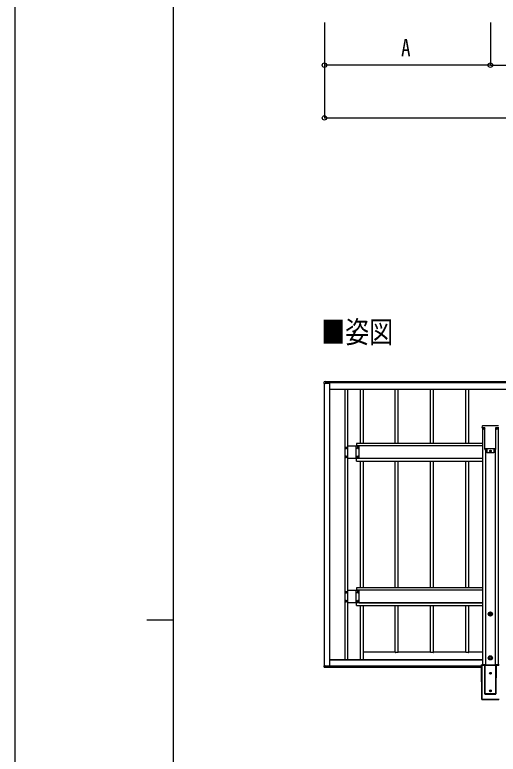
# Model space of a CAD drawing. Units: millimetres, scale not verified. Extents: x -12615 to 12615, y -8910 to 8910.
# Drawn here: x -12615 to -9871, y -389 to 3813 of the extents above; entities that cross this region are included whole.
import ezdxf
from ezdxf.enums import TextEntityAlignment as Align

# ---------------------------------------------------------------- set-up
doc = ezdxf.new("R2010")
doc.units = ezdxf.units.MM
doc.header["$LTSCALE"] = 50
for name, color, linetype in [('0-2_USER1', 3, 'Continuous'), ('0-4_YKK_A1', 4, 'Continuous'), ('0-5_YKK_D', 6, 'Continuous'), ('0-6_YKK_ZWAK', 7, 'Continuous')]:
    doc.layers.add(name, color=color, linetype=linetype)
doc.styles.add('ＭＳ ゴシック', font='')
doc.styles.get('ＭＳ ゴシック').set_extended_font_data('MS Gothic')

msp = doc.modelspace()

# ---------------------------------------------------------------- linework, layer by layer
at = {"layer": '0-4_YKK_A1'}
for p, q in [((-10858.69, 1725.4), (-10858.69, 1727.55)), ((-10858.69, 1718.36), (-10858.69, 1725.4)), ((-10850.69, 1728.53), (-10858.22, 1728.04)), ((-10850.69, 1728.53), (-10858.22, 1728.04)), ((-10858.22, 1728.04), (-10858.22, 1728.04)), ((-10850.69, 1728.53), (-10850.69, 1726.33)), ((-5458.19, 1726.95), (-10850.69, 1726.95)), ((-5458.19, 1726.95), (-10850.69, 1726.95)), ((-10850.69, 1726.33), (-10850.69, 1725.81)), ((-10858.22, 1718.34), (-10852.51, 1718.32)), ((-10857.19, 113.4), (-10857.19, 1718.34)), ((-10852.51, 1718.32), (-10852.51, 1719.52)), ((-10852.19, 1719.67), (-10852.19, 1719.53)), ((-10852.19, 1719.53), (-10852.19, 1718.34)), ((-10827.69, 1719.39), (-10852.19, 1719.39)), ((-10851.91, 1720.12), (-10850.69, 1720.11)), ((-10851.89, 1719.83), (-10850.69, 1719.83)), ((-5458.19, 1721.95), (-10850.69, 1721.95)), ((-10827.19, 112.45), (-10827.19, 1719.42)), ((-10827.19, 1685.03), (-5477.19, 1685.03)), ((-10742.19, 1685.03), (-10742.19, 147.02)), ((-10726.19, 1685.03), (-10726.19, 147.02)), ((-10655.19, 1685.03), (-10655.19, 1376.53)), ((-10638.19, 1685.03), (-10638.19, 1376.53)), ((-10455.19, 1376.53), (-10455.19, 1685.03)), ((-10438.19, 1376.53), (-10438.19, 1685.03)), ((-10255.19, 1376.53), (-10255.19, 1685.03)), ((-10238.19, 1376.53), (-10238.19, 1685.03)), ((-10055.19, 1376.53), (-10055.19, 1685.03)), ((-10038.19, 1376.53), (-10038.19, 1685.03)), ((-9947.02, 1476.82), (-9960.6, 1476.82)), ((-9945.53, 1476.82), (-9947.02, 1476.82)), ((-9945.15, 1476.82), (-9945.53, 1476.82)), ((-9885.23, 1476.82), (-9945.15, 1476.82)), ((-9884.85, 1476.82), (-9885.23, 1476.82)), ((-9883.36, 1476.82), (-9884.85, 1476.82)), ((-9869.78, 1476.82), (-9883.36, 1476.82)), ((-9962.56, 1467.32), (-9947.55, 1467.32)), ((-9960.19, 1466.92), (-9960.19, 119.82)), ((-9958.99, 1466.92), (-9958.99, 119.82)), ((-9956.69, 1467.32), (-9956.69, 1463.32)), ((-9947.69, 1467.32), (-9947.69, 1463.32)), ((-9947.55, 1467.32), (-9946.55, 1467.32)), ((-9946.45, 1467.32), (-9946.55, 1467.32)), ((-9946.44, 1343.96), (-9946.44, 1467.17)), ((-9883.94, 1343.96), (-9883.94, 1467.17)), ((-9883.93, 1467.32), (-9883.83, 1467.32)), ((-9883.83, 1467.32), (-9882.83, 1467.32)), ((-9882.83, 1467.32), (-9867.82, 1467.32)), ((-9882.69, 1467.32), (-9882.69, 1463.32)), ((-9873.69, 1467.32), (-9873.69, 1463.32)), ((-9871.39, 1467.32), (-9871.39, 119.81)), ((-10732.71, 1352.97), (-10732.71, 1353.93)), ((-10660.19, 1362.03), (-10726.19, 1362.03)), ((-10677.69, 1291.03), (-10677.69, 1362.03)), ((-9960.19, 1376.53), (-10675.19, 1376.53)), ((-10675.19, 1376.53), (-10675.19, 1362.03)), ((-9960.19, 1363.53), (-10675.19, 1363.53)), ((-10666.71, 1352.97), (-10666.71, 1353.93)), ((-10660.19, 1291.03), (-10660.19, 1362.03)), ((-9943.23, 1349.15), (-9943.54, 1343.82)), ((-9942.69, 1349.15), (-9942.69, 118.17)), ((-9935.69, 1349.15), (-9935.69, 1323.32)), ((-9894.69, 1349.15), (-9894.69, 1323.32)), ((-9887.69, 1349.15), (-9887.69, 118.17)), ((-10732.71, 1302.97), (-10732.71, 1303.93)), ((-10666.71, 1302.97), (-10666.71, 1303.93)), ((-9946.08, 1343.82), (-9946.43, 1343.82)), ((-9946.08, 1343.82), (-9945.58, 1343.82)), ((-9945.58, 1343.82), (-9943.54, 1343.82)), ((-9894.69, 1323.32), (-9935.69, 1323.32)), ((-9914.71, 1332.88), (-9914.71, 1331.92)), ((-9886.84, 1343.82), (-9884.8, 1343.82)), ((-9884.8, 1343.82), (-9884.3, 1343.82)), ((-9884.3, 1343.82), (-9883.95, 1343.82)), ((-10660.19, 1291.03), (-10726.19, 1291.03)), ((-10675.19, 1276.53), (-10675.19, 1291.03)), ((-10675.19, 1276.61), (-9960.19, 1276.61)), ((-9960.19, 1291.77), (-10660.19, 1291.77)), ((-10655.19, 1276.61), (-10655.19, 556.45)), ((-10638.19, 1276.61), (-10638.19, 556.45)), ((-10455.19, 556.45), (-10455.19, 1276.61)), ((-10438.19, 556.45), (-10438.19, 1276.61)), ((-10255.19, 556.45), (-10255.19, 1276.61)), ((-10238.19, 556.45), (-10238.19, 1276.61)), ((-10055.19, 556.45), (-10055.19, 1276.61)), ((-10038.19, 556.45), (-10038.19, 1276.61)), ((-9960.19, 556.45), (-10675.19, 556.45)), ((-10675.19, 556.45), (-10675.19, 541.95)), ((-10732.71, 532.89), (-10732.71, 533.85)), ((-10660.19, 541.95), (-10726.19, 541.95)), ((-10677.69, 470.95), (-10677.69, 541.95)), ((-9960.19, 543.46), (-10675.19, 543.46)), ((-10666.71, 532.89), (-10666.71, 533.85)), ((-10660.19, 470.95), (-10660.19, 541.95)), ((-10732.71, 482.89), (-10732.71, 483.85)), ((-10660.19, 470.95), (-10726.19, 470.95)), ((-10675.19, 456.45), (-10675.19, 470.95)), ((-10666.71, 482.89), (-10666.71, 483.85)), ((-10660.19, 471.73), (-9960.19, 471.73)), ((-9960.19, 471.7), (-10660.19, 471.7)), ((-10675.19, 456.53), (-9960.19, 456.53)), ((-10655.19, 456.53), (-10655.19, 147.02)), ((-10638.19, 456.53), (-10638.19, 147.02)), ((-10455.19, 191.68), (-10455.19, 456.53)), ((-10438.19, 190.03), (-10438.19, 456.53)), ((-10255.19, 190.03), (-10255.19, 456.53)), ((-10238.19, 190.03), (-10238.19, 456.53)), ((-10055.19, 190.03), (-10055.19, 456.53)), ((-10038.19, 190.03), (-10038.19, 456.53)), ((-10455.49, 191.68), (-10638.19, 191.68)), ((-10439.19, 189.98), (-10454.19, 189.98)), ((-10255.49, 191.68), (-10438.19, 191.68)), ((-10239.19, 189.98), (-10254.19, 189.98)), ((-10055.49, 191.68), (-10238.19, 191.68)), ((-10039.19, 189.98), (-10054.19, 189.98)), ((-9960.19, 191.68), (-10038.19, 191.68)), ((-9960.19, 147.02), (-10827.19, 147.02)), ((-9961.19, 147.02), (-10827.19, 147.02)), ((-9961.19, 146.97), (-10827.19, 146.97)), ((-9961.19, 146.45), (-10827.19, 146.45)), ((-9960.19, 148.26), (-10638.19, 148.26)), ((-9960.19, 148.16), (-10638.19, 148.16)), ((-10858.69, 115.57), (-10858.69, 113.38)), ((-10858.23, 105.88), (-10858.69, 113.38)), ((-10857.19, 115.6), (-10858.19, 115.6)), ((-10858.19, 113.35), (-10852.49, 113.35)), ((-10857.73, 105.41), (-10850.69, 105.41)), ((-10857.69, 115.55), (-10857.19, 115.55)), ((-10857.69, 113.4), (-10857.69, 115.55)), ((-10857.69, 114.04), (-10857.19, 114.04)), ((-10852.19, 113.4), (-10857.69, 113.4)), ((-10852.49, 112.14), (-10852.49, 113.35)), ((-10852.19, 113.4), (-10852.19, 113.36)), ((-10852.19, 113.36), (-10852.19, 112.17)), ((-10827.69, 112.43), (-10852.19, 112.43)), ((-10851.89, 111.91), (-10851.89, 111.87)), ((-10850.69, 111.54), (-10851.89, 111.54)), ((-10851.69, 112.29), (-10851.69, 112.43)), ((-9965.05, 112.29), (-10851.69, 112.29)), ((-9965.05, 111.98), (-10851.69, 111.98)), ((-9965.05, 111.95), (-10851.69, 111.95)), ((-10850.69, 111.87), (-10850.69, 111.54)), ((-9965.05, 111.63), (-10850.69, 111.63)), ((-10850.69, 105.85), (-10850.69, 111.54)), ((-9965.04, 107.44), (-10850.69, 107.44)), ((-10850.69, 106.96), (-9965.04, 106.96)), ((-10850.69, 105.85), (-10850.69, 105.41)), ((-9964.44, -78.6), (-9965.08, 119.82)), ((-9965.08, 119.82), (-9943.82, 119.82)), ((-9964.44, -78.59), (-9965.08, 119.82)), ((-9965.08, 119.81), (-9964.63, 118.98)), ((-9965.08, 119.81), (-9943.82, 119.81)), ((-9964.63, 118.98), (-9963.99, -78.53)), ((-9963.62, 117.98), (-9964.62, 118.97)), ((-9946.31, 118.97), (-9964.62, 118.97)), ((-9963, -77.53), (-9963.62, 117.98)), ((-9963.62, 117.98), (-9947.24, 117.98)), ((-9947.25, 117.87), (-9946.78, -28.66)), ((-9947.25, 117.87), (-9946.78, 117)), ((-9946.78, 117), (-9946.78, -28.66)), ((-9945.78, 117.99), (-9946.31, 118.97)), ((-9945.78, 117.99), (-9945.78, 116.95)), ((-9884.6, 117.99), (-9945.78, 117.99)), ((-9945.78, 116.95), (-9884.6, 116.95)), ((-9945.78, -45.29), (-9945.78, 116.95)), ((-9943.82, 119.81), (-9943.57, 118.17)), ((-9943.57, 118.17), (-9886.69, 118.17)), ((-9886.69, 118.17), (-9886.44, 119.81)), ((-9886.44, 119.82), (-9865.3, 119.82)), ((-9886.44, 119.81), (-9865.3, 119.81)), ((-9884.07, 118.97), (-9884.6, 117.99)), ((-9884.6, 117.99), (-9884.6, 116.95)), ((-9884.6, 116.95), (-9884.6, -45.29)), ((-9865.76, 118.97), (-9884.07, 118.97)), ((-9883.13, 117.87), (-9883.6, -28.66)), ((-9883.6, 117), (-9883.13, 117.87)), ((-9883.6, -28.66), (-9883.6, 117)), ((-9883.14, 117.98), (-9866.76, 117.98)), ((-9914.71, 69.64), (-9914.71, 68.68)), ((-9914.71, -30.36), (-9914.71, -31.32)), ((-9964.44, -78.59), (-9964, -78.53)), ((-9865.94, -78.6), (-9964.44, -78.6)), ((-9964, -78.53), (-9866.39, -78.53)), ((-9963, -77.53), (-9963.99, -78.53)), ((-9867.38, -77.53), (-9963, -77.53)), ((-9884.6, -45.29), (-9945.78, -45.29)), ((-9945.78, -47.91), (-9884.6, -47.91))]:
    msp.add_line(p, q, dxfattribs=at)
for points in [[(-10850.69, 1725.81), (-10850.69, 1720.11), (-10850.69, 1719.83)], [(-10851.89, 1719.45), (-10827.19, 1719.45), (-10827.19, 1719.42)], [(-10851.69, 1719.83), (-10851.69, 1719.65), (-10851.69, 1719.45)], [(-9962.6, 1474.94), (-9963.06, 1467.32), (-9962.56, 1467.32)], [(-10734.63, 1352.01), (-10735.59, 1352.01), (-10735.59, 1351.05), (-10734.63, 1351.05)], [(-10732.71, 1353.93), (-10733.67, 1353.93), (-10733.67, 1352.97)], [(-10733.67, 1350.09), (-10733.67, 1349.13), (-10732.71, 1349.13), (-10732.71, 1350.09)], [(-10731.75, 1351.05), (-10730.79, 1351.05), (-10730.79, 1352.01), (-10731.75, 1352.01)], [(-10668.63, 1352.01), (-10669.59, 1352.01), (-10669.59, 1351.05), (-10668.63, 1351.05)], [(-10666.71, 1353.93), (-10667.67, 1353.93), (-10667.67, 1352.97)], [(-10667.67, 1350.09), (-10667.67, 1349.13), (-10666.71, 1349.13), (-10666.71, 1350.09)], [(-10665.75, 1351.05), (-10664.79, 1351.05), (-10664.79, 1352.01), (-10665.75, 1352.01)], [(-9943.23, 1349.15), (-9887.15, 1349.15), (-9886.84, 1343.82)], [(-10732.71, 1303.93), (-10733.67, 1303.93), (-10733.67, 1302.97)], [(-10666.71, 1303.93), (-10667.67, 1303.93), (-10667.67, 1302.97)], [(-9916.63, 1333.84), (-9917.59, 1333.84), (-9917.59, 1334.8), (-9916.63, 1334.8)], [(-9915.67, 1335.76), (-9915.67, 1336.72), (-9914.71, 1336.72), (-9914.71, 1335.76)], [(-9914.71, 1331.92), (-9915.67, 1331.92), (-9915.67, 1332.88)], [(-9913.75, 1334.8), (-9912.79, 1334.8), (-9912.79, 1333.84), (-9913.75, 1333.84)], [(-10734.63, 1302.01), (-10735.59, 1302.01), (-10735.59, 1301.05), (-10734.63, 1301.05)], [(-10733.67, 1300.09), (-10733.67, 1299.13), (-10732.71, 1299.13), (-10732.71, 1300.09)], [(-10731.75, 1301.05), (-10730.79, 1301.05), (-10730.79, 1302.01), (-10731.75, 1302.01)], [(-10668.63, 1302.01), (-10669.59, 1302.01), (-10669.59, 1301.05), (-10668.63, 1301.05)], [(-10667.67, 1300.09), (-10667.67, 1299.13), (-10666.71, 1299.13), (-10666.71, 1300.09)], [(-10665.75, 1301.05), (-10664.79, 1301.05), (-10664.79, 1302.01), (-10665.75, 1302.01)], [(-10734.63, 531.93), (-10735.59, 531.93), (-10735.59, 530.97), (-10734.63, 530.97)], [(-10732.71, 533.85), (-10733.67, 533.85), (-10733.67, 532.89)], [(-10733.67, 530.01), (-10733.67, 529.05), (-10732.71, 529.05), (-10732.71, 530.01)], [(-10731.75, 530.97), (-10730.79, 530.97), (-10730.79, 531.93), (-10731.75, 531.93)], [(-10668.63, 531.93), (-10669.59, 531.93), (-10669.59, 530.97), (-10668.63, 530.97)], [(-10666.71, 533.85), (-10667.67, 533.85), (-10667.67, 532.89)], [(-10667.67, 530.01), (-10667.67, 529.05), (-10666.71, 529.05), (-10666.71, 530.01)], [(-10665.75, 530.97), (-10664.79, 530.97), (-10664.79, 531.93), (-10665.75, 531.93)], [(-10734.63, 481.93), (-10735.59, 481.93), (-10735.59, 480.97), (-10734.63, 480.97)], [(-10732.71, 483.85), (-10733.67, 483.85), (-10733.67, 482.89)], [(-10733.67, 480.01), (-10733.67, 479.05), (-10732.71, 479.05), (-10732.71, 480.01)], [(-10731.75, 480.97), (-10730.79, 480.97), (-10730.79, 481.93), (-10731.75, 481.93)], [(-10668.63, 481.93), (-10669.59, 481.93), (-10669.59, 480.97), (-10668.63, 480.97)], [(-10666.71, 483.85), (-10667.67, 483.85), (-10667.67, 482.89)], [(-10667.67, 480.01), (-10667.67, 479.05), (-10666.71, 479.05), (-10666.71, 480.01)], [(-10665.75, 480.97), (-10664.79, 480.97), (-10664.79, 481.93), (-10665.75, 481.93)], [(-10851.89, 111.91), (-10850.69, 111.91), (-10850.69, 111.87)], [(-10851.89, 111.54), (-10851.89, 111.87), (-10850.69, 111.87)], [(-10851.69, 111.91), (-10851.69, 111.95), (-10851.69, 111.98), (-10851.69, 112.29)], [(-9916.63, 70.6), (-9917.59, 70.6), (-9917.59, 71.56), (-9916.63, 71.56)], [(-9915.67, 72.52), (-9915.67, 73.48), (-9914.71, 73.48), (-9914.71, 72.52)], [(-9914.71, 68.68), (-9915.67, 68.68), (-9915.67, 69.64)], [(-9913.75, 71.56), (-9912.79, 71.56), (-9912.79, 70.6), (-9913.75, 70.6)], [(-9916.63, -29.4), (-9917.59, -29.4), (-9917.59, -28.44), (-9916.63, -28.44)], [(-9915.67, -27.48), (-9915.67, -26.52), (-9914.71, -26.52), (-9914.71, -27.48)], [(-9914.71, -31.32), (-9915.67, -31.32), (-9915.67, -30.36)], [(-9913.75, -28.44), (-9912.79, -28.44), (-9912.79, -29.4), (-9913.75, -29.4)], [(-9946.14, -45.29), (-9945.87, -47.24), (-9945.78, -47.86), (-9945.78, -47.91)]]:
    msp.add_lwpolyline(points, dxfattribs=at)
for centre, radius in [((-9952.19, 1462.82), 5), ((-9878.19, 1462.82), 5), ((-10733.19, 1351.53), 5.3), ((-10667.19, 1351.53), 5.3), ((-10733.19, 1301.53), 5.3), ((-10667.19, 1301.53), 5.3), ((-9915.19, 1334.32), 5.3), ((-10733.19, 531.45), 5.3), ((-10667.19, 531.45), 5.3), ((-10733.19, 481.45), 5.3), ((-10667.19, 481.45), 5.3), ((-9915.18, 408.23), 12), ((-9915.18, 408.23), 10.88), ((-9915.18, 408.23), 7.48), ((-9915.18, 408.23), 0.5), ((-9915.2, 158.86), 12), ((-9915.2, 158.86), 10.88), ((-9915.2, 158.86), 7.48), ((-9915.2, 158.86), 0.5), ((-9915.19, 71.08), 5.3), ((-9915.19, -28.92), 5.3)]:
    msp.add_circle(centre, radius, dxfattribs=at)
for centre, radius, start, end in [((-10858.19, 1727.55), 0.5, 93.6779, 180), ((-10858.19, 1727.55), 0.5, 93.45768, 179.96389), ((-10858.33, 1720.55), 2.22, 260.72687, 272.90443), ((-10852.43, 1721.08), 1.56, 266.97246, 278.66465), ((-10852.43, 1719.88), 1.56, 266.97246, 278.66465), ((-10851.97, 1720.9), 1.45, 261.04481, 272.9634), ((-10850.79, 1720.04), 1.12, 176.1775, 190.80808), ((-10827.57, 1721.8), 2.41, 267.0366, 278.95519), ((-9960.6, 1474.82), 2, 90, 176.5), ((-9952.19, 1463.32), 4.5, 180, 270), ((-9952.19, 1463.32), 4.5, 270, 0), ((-9878.19, 1463.32), 4.5, 180, 270), ((-9878.19, 1463.32), 4.5, 270, 0), ((-10734.63, 1352.97), 0.96, 270, 0), ((-10734.63, 1350.09), 0.96, 0, 90), ((-10731.75, 1352.97), 0.96, 180, 270), ((-10731.75, 1350.09), 0.96, 90, 180), ((-10668.63, 1352.97), 0.96, 270, 0), ((-10668.63, 1350.09), 0.96, 0, 90), ((-10665.75, 1352.97), 0.96, 180, 270), ((-10665.75, 1350.09), 0.96, 90, 180), ((-10734.63, 1302.97), 0.96, 270, 0), ((-10731.75, 1302.97), 0.96, 180, 270), ((-10668.63, 1302.97), 0.96, 270, 0), ((-10665.75, 1302.97), 0.96, 180, 270), ((-9916.63, 1335.76), 0.96, 270, 0), ((-9916.63, 1332.88), 0.96, 0, 90), ((-9913.75, 1335.76), 0.96, 180, 270), ((-9913.75, 1332.88), 0.96, 90, 180), ((-10734.63, 1300.09), 0.96, 0, 90), ((-10731.75, 1300.09), 0.96, 90, 180), ((-10668.63, 1300.09), 0.96, 0, 90), ((-10665.75, 1300.09), 0.96, 90, 180), ((-10734.63, 532.89), 0.96, 270, 0), ((-10734.63, 530.01), 0.96, 0, 90), ((-10731.75, 532.89), 0.96, 180, 270), ((-10731.75, 530.01), 0.96, 90, 180), ((-10668.63, 532.89), 0.96, 270, 0), ((-10668.63, 530.01), 0.96, 0, 90), ((-10665.75, 532.89), 0.96, 180, 270), ((-10665.75, 530.01), 0.96, 90, 180), ((-10734.63, 482.89), 0.96, 270, 0), ((-10734.63, 480.01), 0.96, 0, 90), ((-10731.75, 482.89), 0.96, 180, 270), ((-10731.75, 480.01), 0.96, 90, 180), ((-10668.63, 482.89), 0.96, 270, 0), ((-10668.63, 480.01), 0.96, 0, 90), ((-10665.75, 482.89), 0.96, 180, 270), ((-10665.75, 480.01), 0.96, 90, 180), ((-10455.42, 190.23), 1.45, 81.04481, 92.9634), ((-10454.44, 194.8), 4.82, 261.04481, 272.9634), ((-10438.94, 194.8), 4.82, 267.0366, 278.95519), ((-10255.42, 190.23), 1.45, 81.04481, 92.9634), ((-10254.44, 194.8), 4.82, 261.04481, 272.9634), ((-10238.94, 194.8), 4.82, 267.0366, 278.95519), ((-10055.42, 190.23), 1.45, 81.04481, 92.9634), ((-10054.44, 194.8), 4.82, 261.04481, 272.9634), ((-10038.94, 194.8), 4.82, 267.0366, 278.95519), ((-10857.73, 105.91), 0.5, 183.51603, 270), ((-10852.42, 112.82), 0.692, 263.85774, 289.0594), ((-10827.57, 114.84), 2.41, 267.0366, 278.95519), ((-9946.01, 122.46), 5.51, 261.98271, 272.37953), ((-9945.77, 116.99), 1, 90.33323, 179.58819), ((-9884.61, 116.99), 1, 0.41181, 89.66677), ((-9884.37, 122.46), 5.51, 267.62047, 278.01729), ((-9916.63, 72.52), 0.96, 270, 0), ((-9916.63, 69.64), 0.96, 0, 90), ((-9913.75, 72.52), 0.96, 180, 270), ((-9913.75, 69.64), 0.96, 90, 180), ((-9916.63, -27.48), 0.96, 270, 0), ((-9916.63, -30.36), 0.96, 0, 90), ((-9913.75, -27.48), 0.96, 180, 270), ((-9913.75, -30.36), 0.96, 90, 180), ((-9945.79, -27.34), 17.95, 268.85343, 270.01591), ((-10184.76, -4.38), 303.3, 351.74911, 352.24905), ((-9884.6, -27.34), 17.95, 269.98409, 271.14657)]:
    msp.add_arc(centre, radius, start, end, dxfattribs=at)
for centre, major_axis, ratio, start_param, end_param in [((-10851.91, 1719.52), (-0.501, 0.331), 0.996522, 5.2947244, 6.8655207), ((-10851.89, 1719.53), (-0.234, 0.189), 0.99347, 5.390743, 6.9615393), ((-9946.48, 1466.82), (0.031, 0.5), 0.061627, 5.5016142, 6.2870124), ((-9883.9, 1466.82), (-0.031, 0.5), 0.061627, 6.2793582, 7.0647564), ((-9946.4, 1344.32), (0.031, 0.5), 0.061627, 2.3600215, 3.1454197), ((-9883.98, 1344.32), (-0.031, 0.5), 0.061627, 3.1377656, 3.9231638), ((-10858.19, 115.57), (-0.501, 0), 0.052336, 4.7161261, 6.2831955), ((-10858.19, 113.38), (-0.501, 0), 0.052336, 6.2831751, 7.8502445), ((-10852.49, 113.36), (-0.3, 0), 0.052434, 1.5707963, 3.1415927), ((-10851.89, 112.14), (-0.6, 0), 0.995429, 6.2831853, 7.8539816), ((-10851.89, 112.21), (-0.3, 0), 0.995429, 6.2831853, 7.8539816), ((-10851.89, 112.17), (-0.3, 0), 0.992228, 6.2831853, 7.8539816), ((-9965.08, 119.32), (-0.002, 0.5), 0.061078, 6.1695427, 6.2219864), ((-9963.63, 118.98), (1, 0), 0.113935, 3.2029649, 3.2554086), ((-9946.25, 117.86), (0.479, -0.888), 0.991726, 4.1078282, 4.2175476), ((-9946.31, 117.98), (0.529, 0.886), 0.878896, 0.5965642, 2.0539141), ((-9884.07, 117.98), (-0.529, 0.886), 0.878896, 4.2292712, 5.6866211), ((-9884.14, 117.86), (-0.479, -0.888), 0.991726, 2.0656377, 2.1753571), ((-9945.78, -27.49), (0, -19.11), 0.052342, 4.7734755, 5.9105409), ((-9884.6, -27.49), (0, -19.11), 0.052342, 0.3726444, 1.5097098), ((-9963.94, -78.6), (0.5, 0), 0.008727, 3.0806179, 3.1328939), ((-9964, -77.53), (0, 1), 0.061078, 3.1501231, 3.2023991), ((-9942.66, -47.91), (-0.16, 50), 0.0623, 1.5182266, 1.5705921), ((-9887.72, -47.91), (0.16, 50), 0.0623, 4.7125932, 4.7649587)]:
    msp.add_ellipse(centre, major_axis=major_axis, ratio=ratio, start_param=start_param, end_param=end_param, dxfattribs=at)
at = {"layer": '0-5_YKK_D'}
for p, q in [((-10857.19, 3769.84), (-10857.19, 3525.95)), ((-10857.19, 3769.84), (-10857.19, 3225.95)), ((-9915.19, 3769.84), (-9915.19, 3525.95)), ((-9915.19, 3769.84), (-9915.19, 3525.95)), ((-9915.19, 3526.95), (-10857.19, 3526.95)), ((-9915.19, 3526.95), (-6389.19, 3526.95)), ((-10857.19, 3226.95), (-44.19, 3226.95))]:
    msp.add_line(p, q, dxfattribs=at)
for centre in [(-10857.19, 3526.95), (-9915.19, 3526.95), (-9915.19, 3526.95), (-10857.19, 3226.95)]:
    msp.add_circle(centre, 12.75, dxfattribs=at)
at = {"layer": '0-6_YKK_ZWAK'}
for p, q in [((-11714.94, -7575), (-11714.94, 8325)), ((-11864.94, 375), (-11714.94, 375))]:
    msp.add_line(p, q, dxfattribs=at)
msp.add_lwpolyline([(-12615, -8910), (12615, -8910), (12615, 8910), (-12615, 8910)], close=True, dxfattribs=at)

# ---------------------------------------------------------------- texts
at = {"layer": '0-2_USER1', "style": 'ＭＳ ゴシック', "width": 0.8}
msp.add_text('■姿図', height=124.6, dxfattribs=at).set_placement((-10875.32, 1910.95), align=Align.BOTTOM_LEFT)
at = {"layer": '0-5_YKK_D', "style": 'ＭＳ ゴシック', "width": 0.8}
msp.add_text('A', height=98.97, dxfattribs=at).set_placement((-10422.19, 3546.95), align=Align.BOTTOM_LEFT)

doc.saveas('drawing.dxf')
